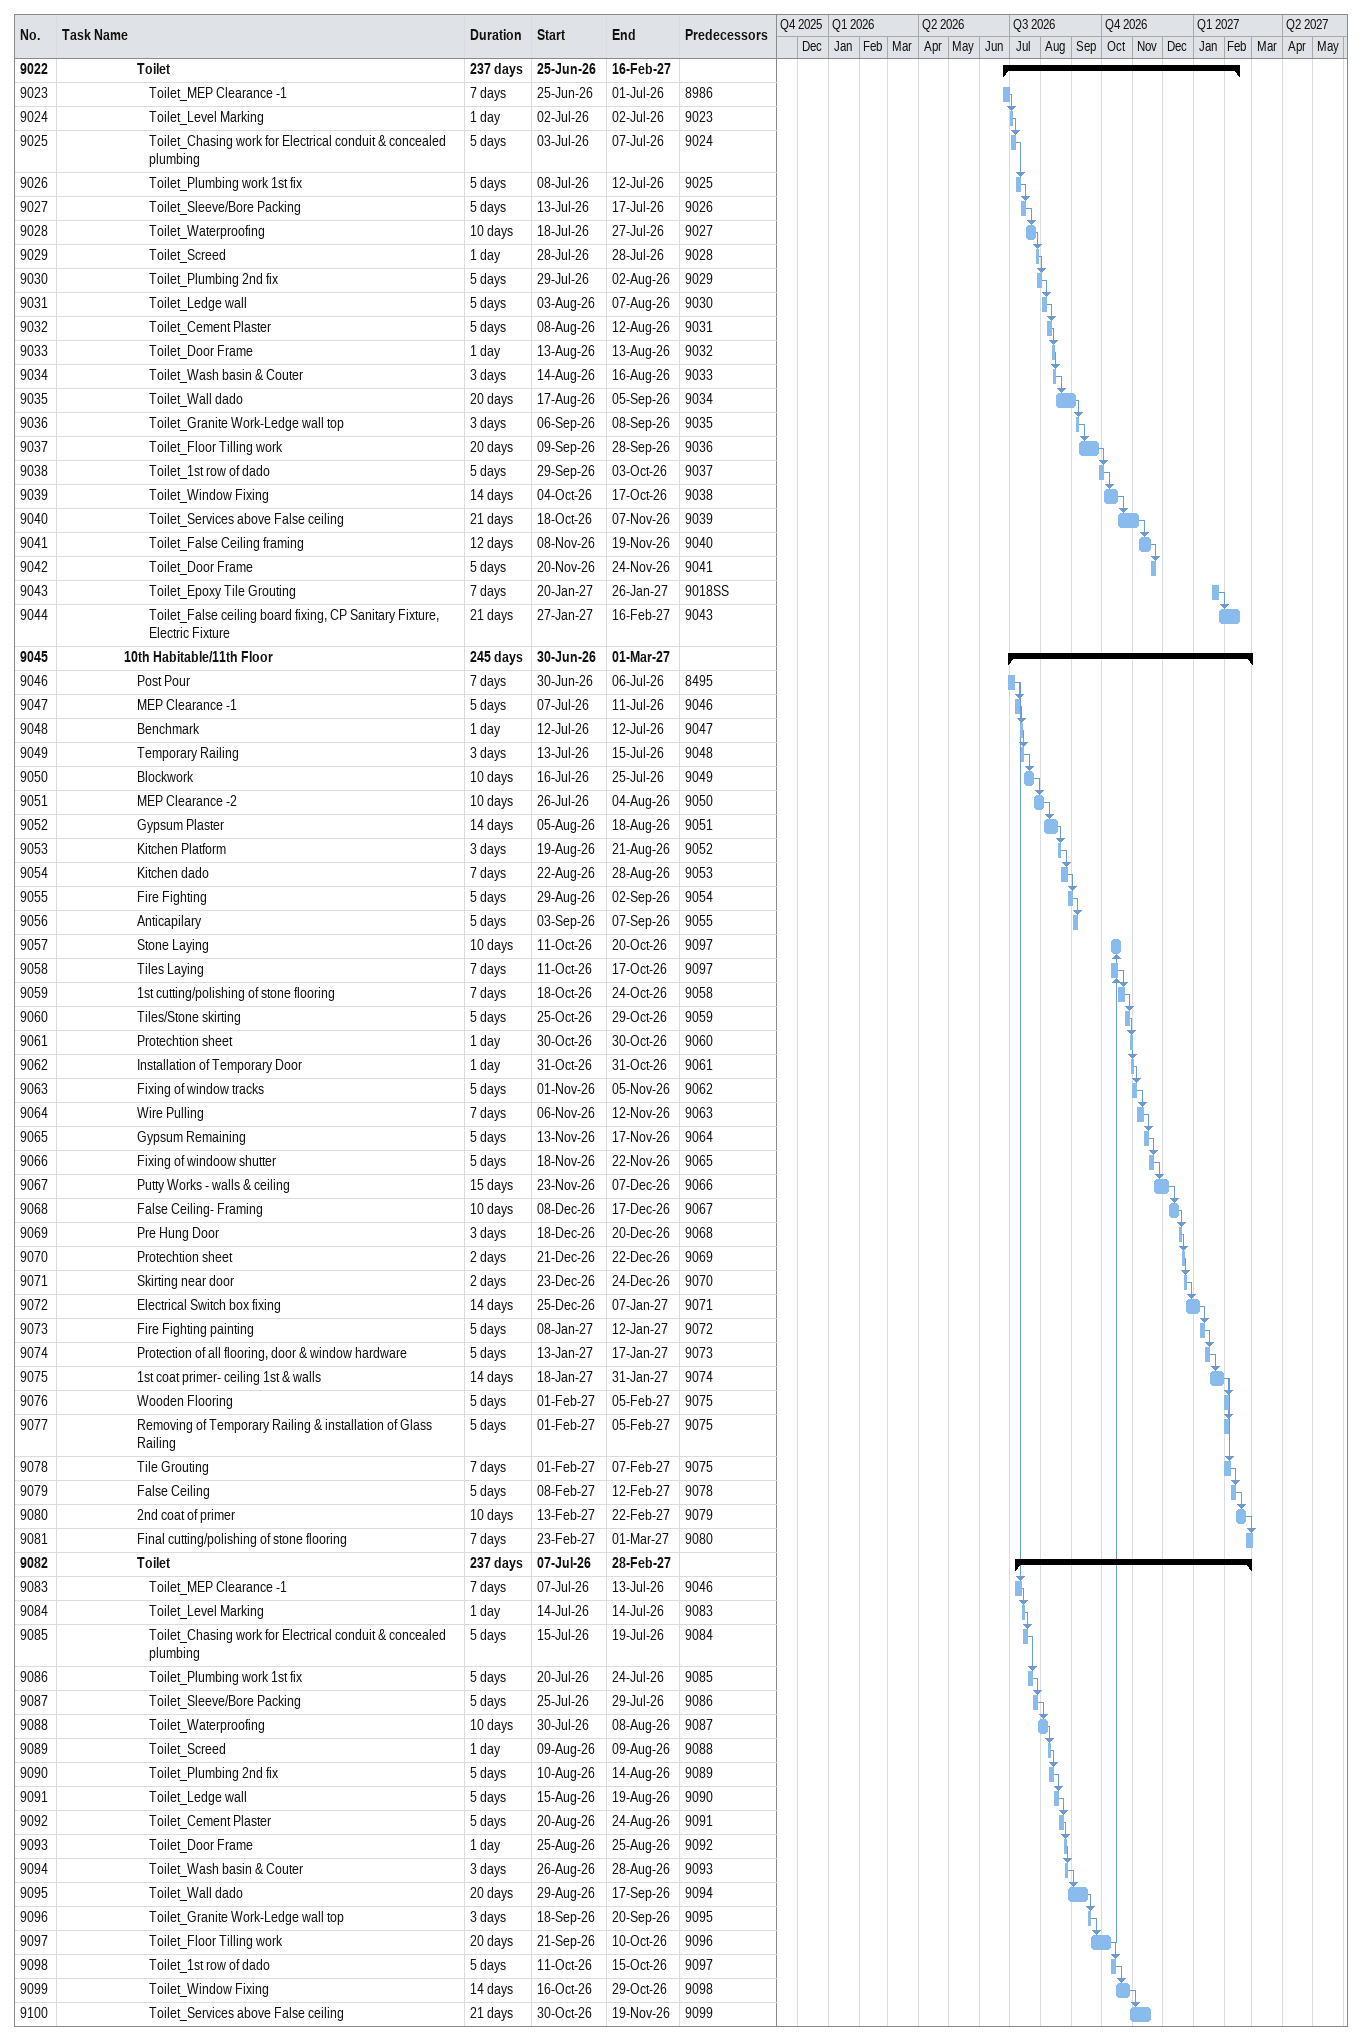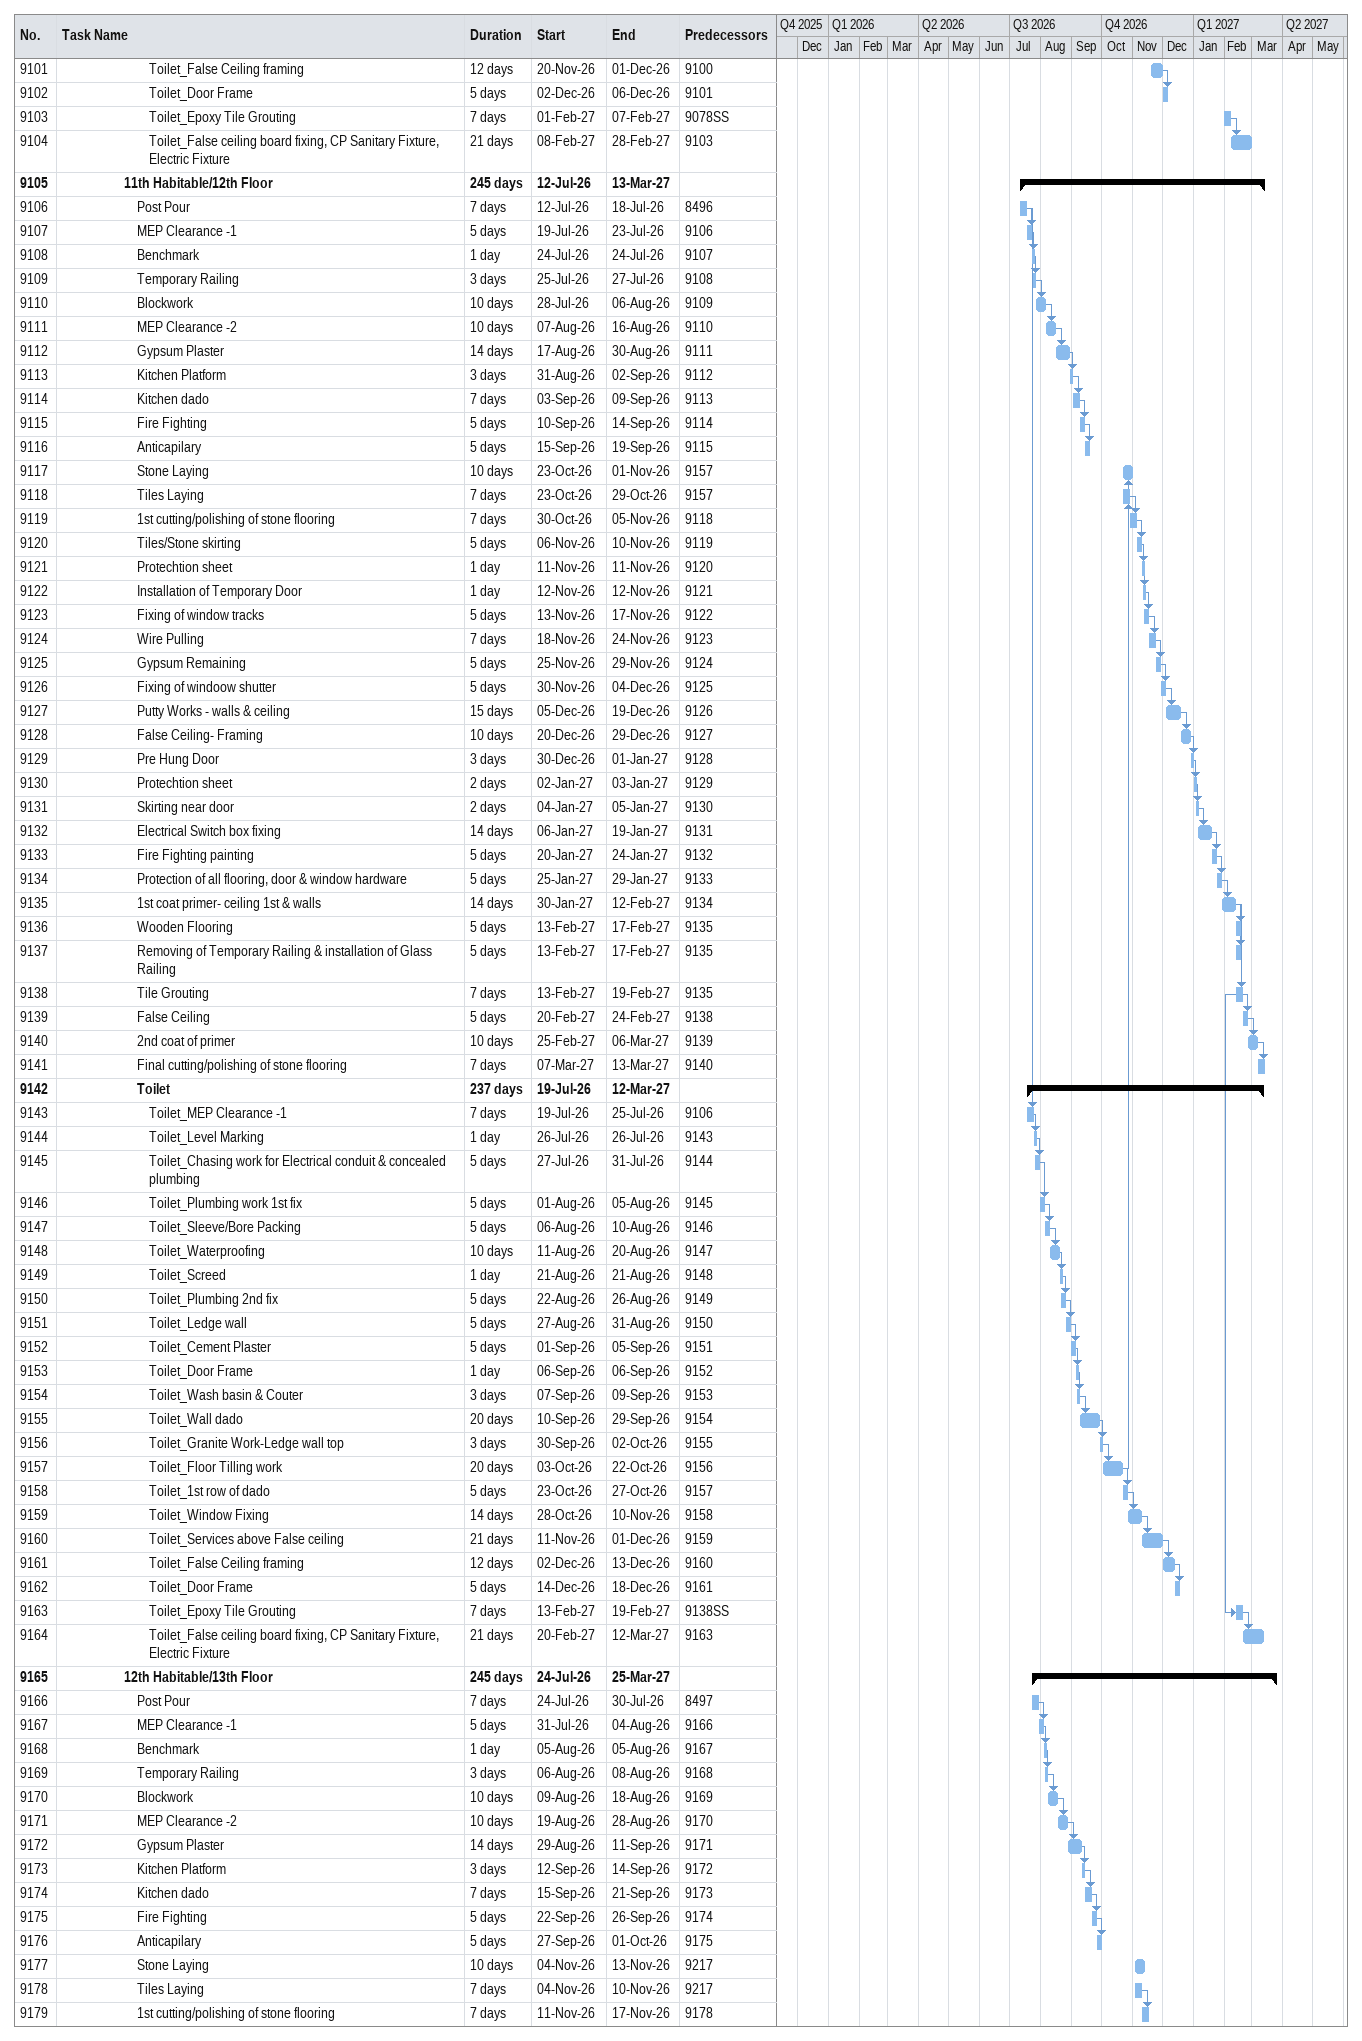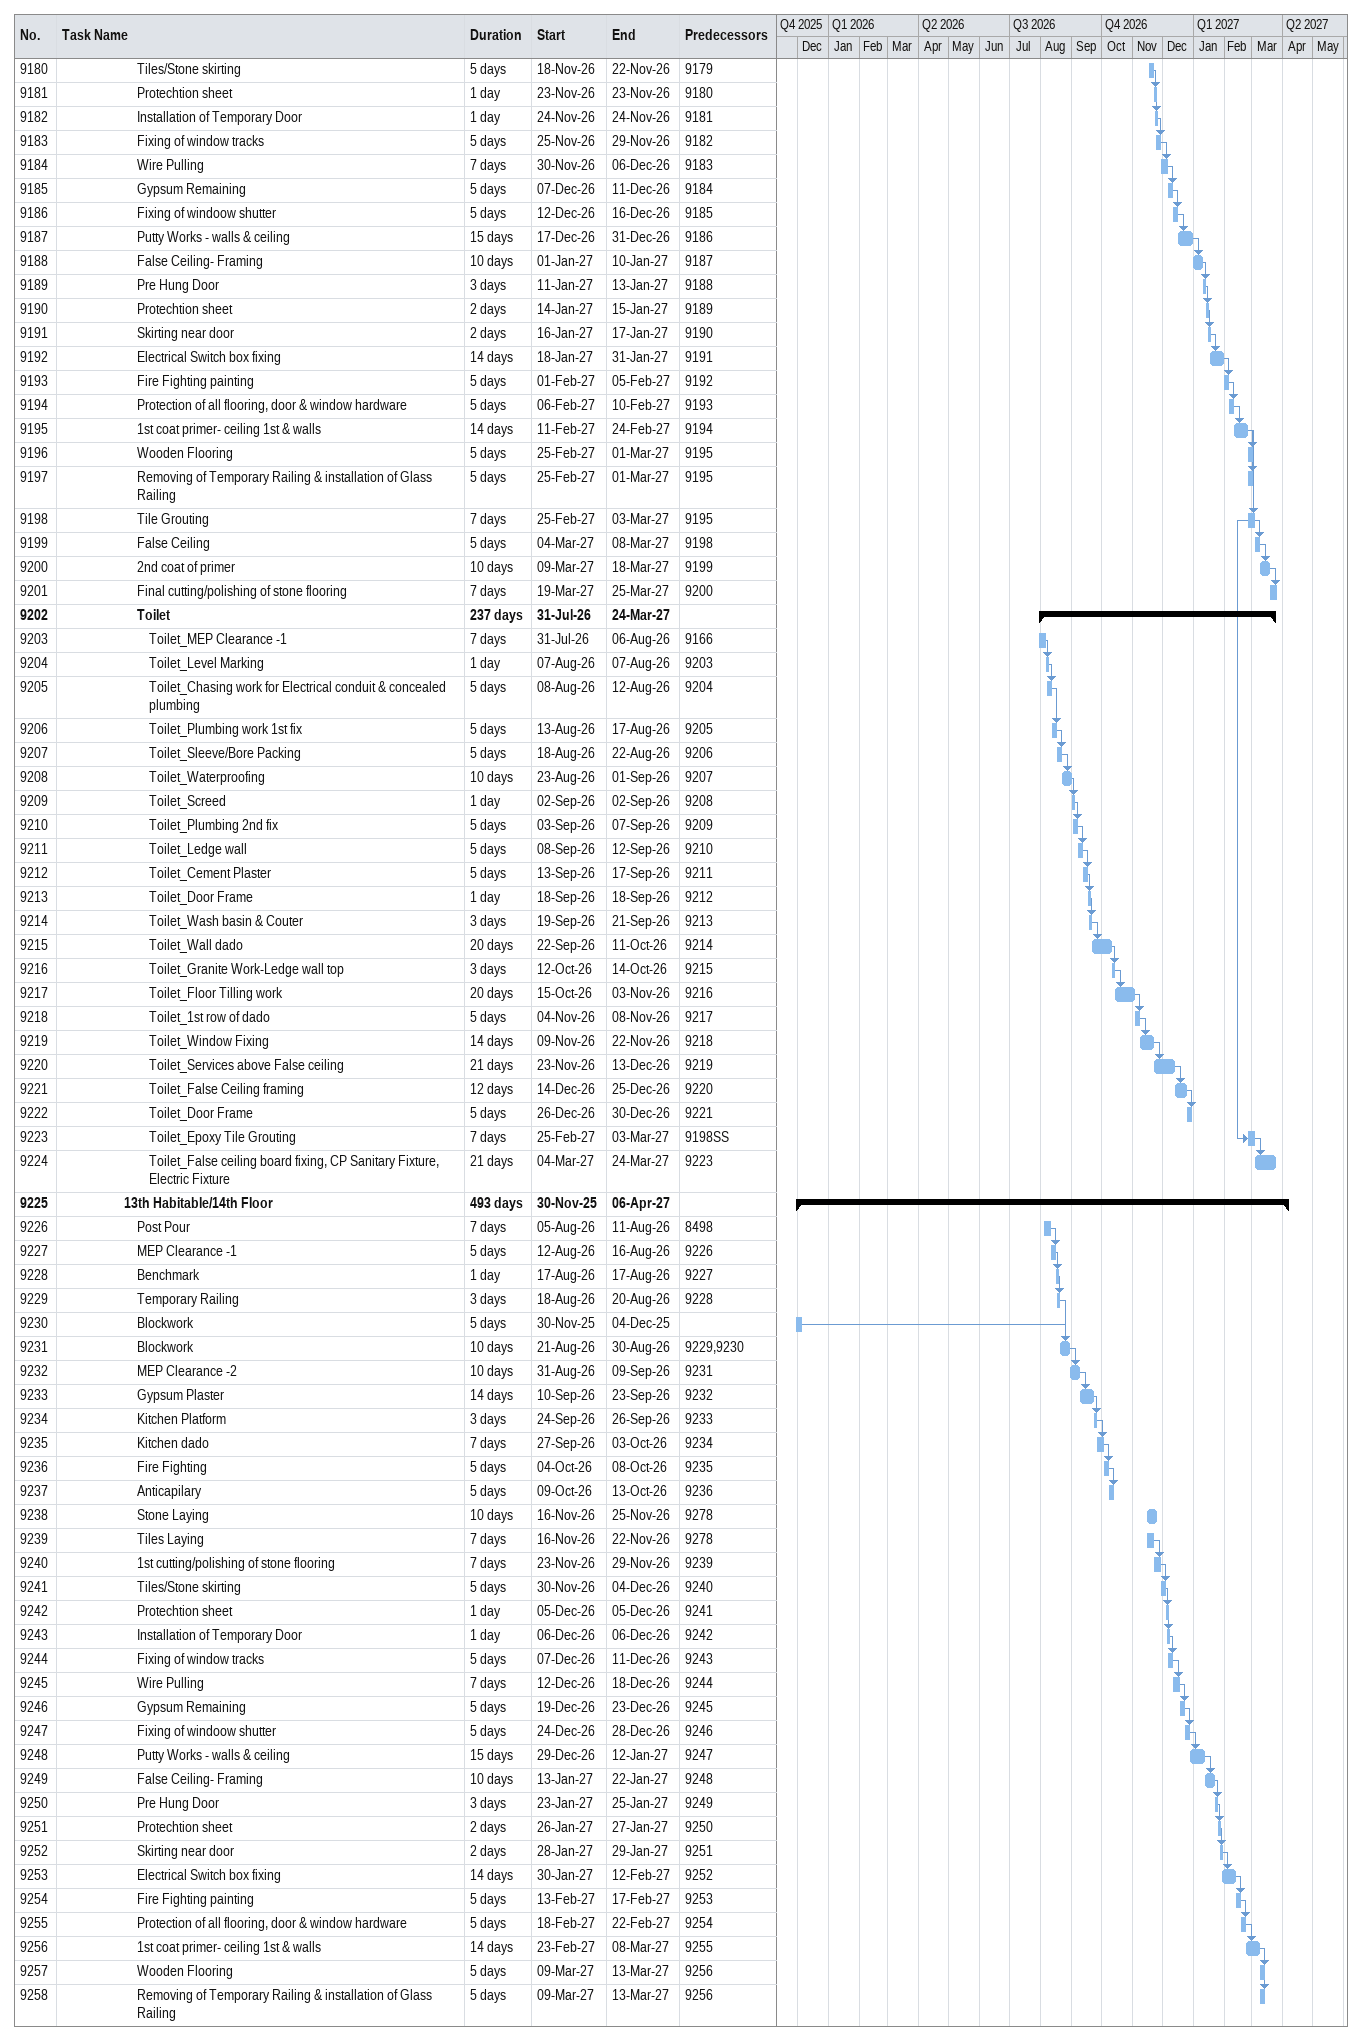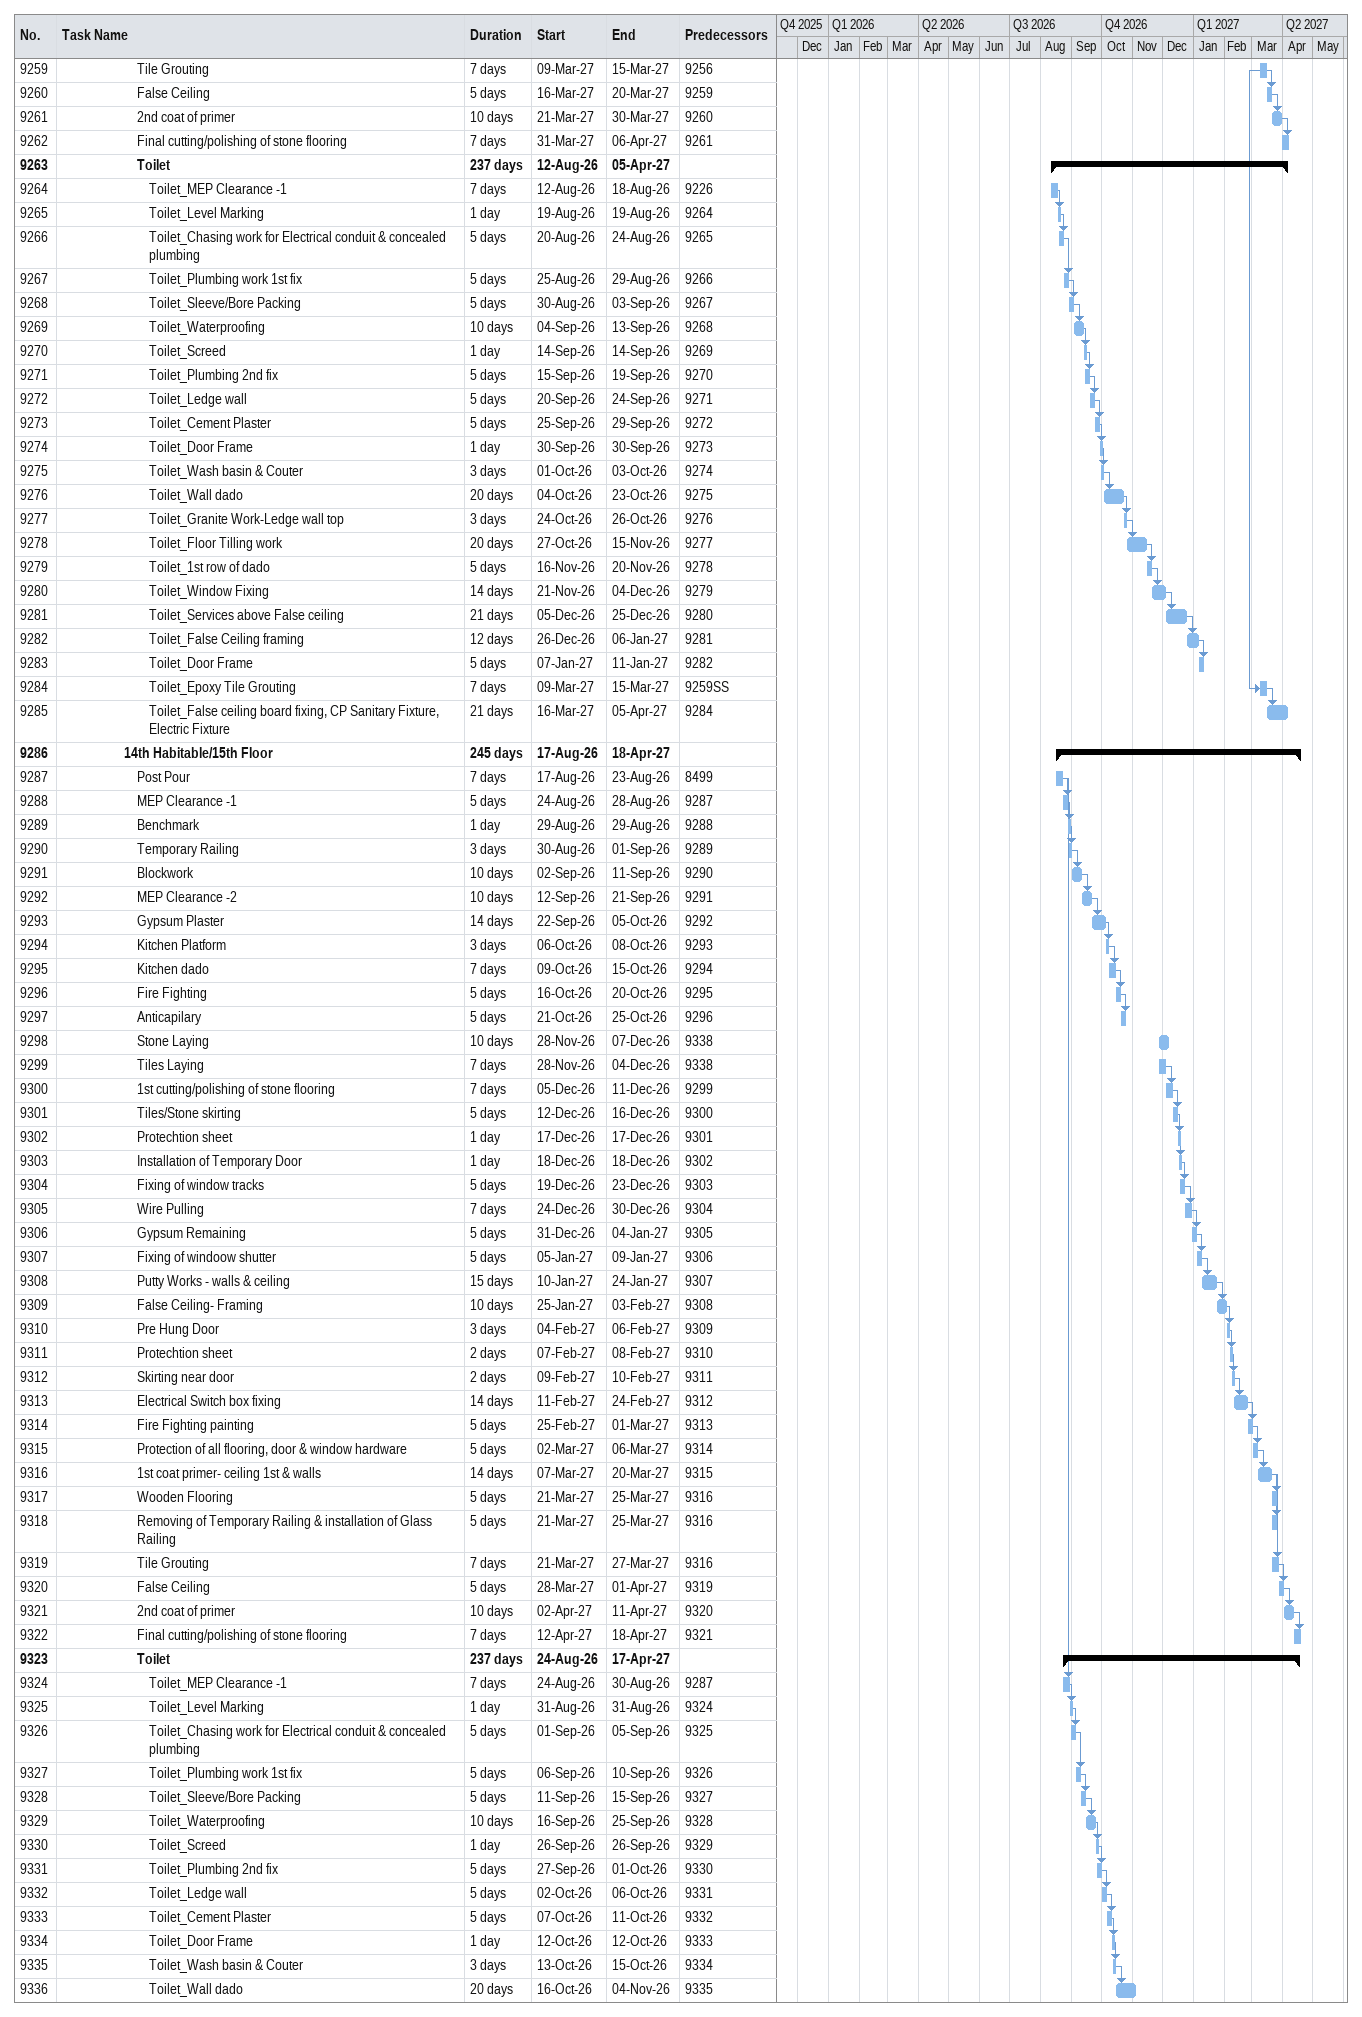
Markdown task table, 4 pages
| ID | Level | Task | Duration | Start | Finish | Predecessors |
|---|---|---|---|---|---|---|
| 9022 | 7 | **Toilet** | 237d | 2026-06-25 | 2027-02-16 |  |
| 9023 | 8 | Toilet_MEP Clearance -1 | 7d | 2026-06-25 | 2026-07-01 | 8986 |
| 9024 | 8 | Toilet_Level Marking | 1d | 2026-07-02 | 2026-07-02 | 9023 |
| 9025 | 8 | Toilet_Chasing work for Electrical conduit & concealed plumbing | 5d | 2026-07-03 | 2026-07-07 | 9024 |
| 9026 | 8 | Toilet_Plumbing work 1st fix | 5d | 2026-07-08 | 2026-07-12 | 9025 |
| 9027 | 8 | Toilet_Sleeve/Bore Packing | 5d | 2026-07-13 | 2026-07-17 | 9026 |
| 9028 | 8 | Toilet_Waterproofing | 10d | 2026-07-18 | 2026-07-27 | 9027 |
| 9029 | 8 | Toilet_Screed | 1d | 2026-07-28 | 2026-07-28 | 9028 |
| 9030 | 8 | Toilet_Plumbing 2nd fix | 5d | 2026-07-29 | 2026-08-02 | 9029 |
| 9031 | 8 | Toilet_Ledge wall | 5d | 2026-08-03 | 2026-08-07 | 9030 |
| 9032 | 8 | Toilet_Cement Plaster | 5d | 2026-08-08 | 2026-08-12 | 9031 |
| 9033 | 8 | Toilet_Door Frame | 1d | 2026-08-13 | 2026-08-13 | 9032 |
| 9034 | 8 | Toilet_Wash basin & Couter | 3d | 2026-08-14 | 2026-08-16 | 9033 |
| 9035 | 8 | Toilet_Wall dado | 20d | 2026-08-17 | 2026-09-05 | 9034 |
| 9036 | 8 | Toilet_Granite Work-Ledge wall top | 3d | 2026-09-06 | 2026-09-08 | 9035 |
| 9037 | 8 | Toilet_Floor Tilling work | 20d | 2026-09-09 | 2026-09-28 | 9036 |
| 9038 | 8 | Toilet_1st row of dado | 5d | 2026-09-29 | 2026-10-03 | 9037 |
| 9039 | 8 | Toilet_Window Fixing | 14d | 2026-10-04 | 2026-10-17 | 9038 |
| 9040 | 8 | Toilet_Services above False ceiling | 21d | 2026-10-18 | 2026-11-07 | 9039 |
| 9041 | 8 | Toilet_False Ceiling framing | 12d | 2026-11-08 | 2026-11-19 | 9040 |
| 9042 | 8 | Toilet_Door Frame | 5d | 2026-11-20 | 2026-11-24 | 9041 |
| 9043 | 8 | Toilet_Epoxy Tile Grouting | 7d | 2027-01-20 | 2027-01-26 | 9018SS |
| 9044 | 8 | Toilet_False ceiling board fixing, CP Sanitary Fixture, Electric Fixture | 21d | 2027-01-27 | 2027-02-16 | 9043 |
| 9045 | 6 | **10th Habitable/11th Floor** | 245d | 2026-06-30 | 2027-03-01 |  |
| 9046 | 7 | Post Pour | 7d | 2026-06-30 | 2026-07-06 | 8495 |
| 9047 | 7 | MEP Clearance -1 | 5d | 2026-07-07 | 2026-07-11 | 9046 |
| 9048 | 7 | Benchmark | 1d | 2026-07-12 | 2026-07-12 | 9047 |
| 9049 | 7 | Temporary Railing | 3d | 2026-07-13 | 2026-07-15 | 9048 |
| 9050 | 7 | Blockwork | 10d | 2026-07-16 | 2026-07-25 | 9049 |
| 9051 | 7 | MEP Clearance -2 | 10d | 2026-07-26 | 2026-08-04 | 9050 |
| 9052 | 7 | Gypsum Plaster | 14d | 2026-08-05 | 2026-08-18 | 9051 |
| 9053 | 7 | Kitchen Platform | 3d | 2026-08-19 | 2026-08-21 | 9052 |
| 9054 | 7 | Kitchen dado | 7d | 2026-08-22 | 2026-08-28 | 9053 |
| 9055 | 7 | Fire Fighting | 5d | 2026-08-29 | 2026-09-02 | 9054 |
| 9056 | 7 | Anticapilary | 5d | 2026-09-03 | 2026-09-07 | 9055 |
| 9057 | 7 | Stone Laying | 10d | 2026-10-11 | 2026-10-20 | 9097 |
| 9058 | 7 | Tiles Laying | 7d | 2026-10-11 | 2026-10-17 | 9097 |
| 9059 | 7 | 1st cutting/polishing of stone flooring | 7d | 2026-10-18 | 2026-10-24 | 9058 |
| 9060 | 7 | Tiles/Stone skirting | 5d | 2026-10-25 | 2026-10-29 | 9059 |
| 9061 | 7 | Protechtion sheet | 1d | 2026-10-30 | 2026-10-30 | 9060 |
| 9062 | 7 | Installation of Temporary Door | 1d | 2026-10-31 | 2026-10-31 | 9061 |
| 9063 | 7 | Fixing of window tracks | 5d | 2026-11-01 | 2026-11-05 | 9062 |
| 9064 | 7 | Wire Pulling | 7d | 2026-11-06 | 2026-11-12 | 9063 |
| 9065 | 7 | Gypsum Remaining | 5d | 2026-11-13 | 2026-11-17 | 9064 |
| 9066 | 7 | Fixing of windoow shutter | 5d | 2026-11-18 | 2026-11-22 | 9065 |
| 9067 | 7 | Putty Works - walls & ceiling | 15d | 2026-11-23 | 2026-12-07 | 9066 |
| 9068 | 7 | False Ceiling- Framing | 10d | 2026-12-08 | 2026-12-17 | 9067 |
| 9069 | 7 | Pre Hung Door | 3d | 2026-12-18 | 2026-12-20 | 9068 |
| 9070 | 7 | Protechtion sheet | 2d | 2026-12-21 | 2026-12-22 | 9069 |
| 9071 | 7 | Skirting near door | 2d | 2026-12-23 | 2026-12-24 | 9070 |
| 9072 | 7 | Electrical Switch box fixing | 14d | 2026-12-25 | 2027-01-07 | 9071 |
| 9073 | 7 | Fire Fighting painting | 5d | 2027-01-08 | 2027-01-12 | 9072 |
| 9074 | 7 | Protection of all flooring, door & window hardware | 5d | 2027-01-13 | 2027-01-17 | 9073 |
| 9075 | 7 | 1st coat primer- ceiling 1st & walls | 14d | 2027-01-18 | 2027-01-31 | 9074 |
| 9076 | 7 | Wooden Flooring | 5d | 2027-02-01 | 2027-02-05 | 9075 |
| 9077 | 7 | Removing of Temporary Railing & installation of Glass Railing | 5d | 2027-02-01 | 2027-02-05 | 9075 |
| 9078 | 7 | Tile Grouting | 7d | 2027-02-01 | 2027-02-07 | 9075 |
| 9079 | 7 | False Ceiling | 5d | 2027-02-08 | 2027-02-12 | 9078 |
| 9080 | 7 | 2nd coat of primer | 10d | 2027-02-13 | 2027-02-22 | 9079 |
| 9081 | 7 | Final cutting/polishing of stone flooring | 7d | 2027-02-23 | 2027-03-01 | 9080 |
| 9082 | 7 | **Toilet** | 237d | 2026-07-07 | 2027-02-28 |  |
| 9083 | 8 | Toilet_MEP Clearance -1 | 7d | 2026-07-07 | 2026-07-13 | 9046 |
| 9084 | 8 | Toilet_Level Marking | 1d | 2026-07-14 | 2026-07-14 | 9083 |
| 9085 | 8 | Toilet_Chasing work for Electrical conduit & concealed plumbing | 5d | 2026-07-15 | 2026-07-19 | 9084 |
| 9086 | 8 | Toilet_Plumbing work 1st fix | 5d | 2026-07-20 | 2026-07-24 | 9085 |
| 9087 | 8 | Toilet_Sleeve/Bore Packing | 5d | 2026-07-25 | 2026-07-29 | 9086 |
| 9088 | 8 | Toilet_Waterproofing | 10d | 2026-07-30 | 2026-08-08 | 9087 |
| 9089 | 8 | Toilet_Screed | 1d | 2026-08-09 | 2026-08-09 | 9088 |
| 9090 | 8 | Toilet_Plumbing 2nd fix | 5d | 2026-08-10 | 2026-08-14 | 9089 |
| 9091 | 8 | Toilet_Ledge wall | 5d | 2026-08-15 | 2026-08-19 | 9090 |
| 9092 | 8 | Toilet_Cement Plaster | 5d | 2026-08-20 | 2026-08-24 | 9091 |
| 9093 | 8 | Toilet_Door Frame | 1d | 2026-08-25 | 2026-08-25 | 9092 |
| 9094 | 8 | Toilet_Wash basin & Couter | 3d | 2026-08-26 | 2026-08-28 | 9093 |
| 9095 | 8 | Toilet_Wall dado | 20d | 2026-08-29 | 2026-09-17 | 9094 |
| 9096 | 8 | Toilet_Granite Work-Ledge wall top | 3d | 2026-09-18 | 2026-09-20 | 9095 |
| 9097 | 8 | Toilet_Floor Tilling work | 20d | 2026-09-21 | 2026-10-10 | 9096 |
| 9098 | 8 | Toilet_1st row of dado | 5d | 2026-10-11 | 2026-10-15 | 9097 |
| 9099 | 8 | Toilet_Window Fixing | 14d | 2026-10-16 | 2026-10-29 | 9098 |
| 9100 | 8 | Toilet_Services above False ceiling | 21d | 2026-10-30 | 2026-11-19 | 9099 |
| 9101 | 8 | Toilet_False Ceiling framing | 12d | 2026-11-20 | 2026-12-01 | 9100 |
| 9102 | 8 | Toilet_Door Frame | 5d | 2026-12-02 | 2026-12-06 | 9101 |
| 9103 | 8 | Toilet_Epoxy Tile Grouting | 7d | 2027-02-01 | 2027-02-07 | 9078SS |
| 9104 | 8 | Toilet_False ceiling board fixing, CP Sanitary Fixture, Electric Fixture | 21d | 2027-02-08 | 2027-02-28 | 9103 |
| 9105 | 6 | **11th Habitable/12th Floor** | 245d | 2026-07-12 | 2027-03-13 |  |
| 9106 | 7 | Post Pour | 7d | 2026-07-12 | 2026-07-18 | 8496 |
| 9107 | 7 | MEP Clearance -1 | 5d | 2026-07-19 | 2026-07-23 | 9106 |
| 9108 | 7 | Benchmark | 1d | 2026-07-24 | 2026-07-24 | 9107 |
| 9109 | 7 | Temporary Railing | 3d | 2026-07-25 | 2026-07-27 | 9108 |
| 9110 | 7 | Blockwork | 10d | 2026-07-28 | 2026-08-06 | 9109 |
| 9111 | 7 | MEP Clearance -2 | 10d | 2026-08-07 | 2026-08-16 | 9110 |
| 9112 | 7 | Gypsum Plaster | 14d | 2026-08-17 | 2026-08-30 | 9111 |
| 9113 | 7 | Kitchen Platform | 3d | 2026-08-31 | 2026-09-02 | 9112 |
| 9114 | 7 | Kitchen dado | 7d | 2026-09-03 | 2026-09-09 | 9113 |
| 9115 | 7 | Fire Fighting | 5d | 2026-09-10 | 2026-09-14 | 9114 |
| 9116 | 7 | Anticapilary | 5d | 2026-09-15 | 2026-09-19 | 9115 |
| 9117 | 7 | Stone Laying | 10d | 2026-10-23 | 2026-11-01 | 9157 |
| 9118 | 7 | Tiles Laying | 7d | 2026-10-23 | 2026-10-29 | 9157 |
| 9119 | 7 | 1st cutting/polishing of stone flooring | 7d | 2026-10-30 | 2026-11-05 | 9118 |
| 9120 | 7 | Tiles/Stone skirting | 5d | 2026-11-06 | 2026-11-10 | 9119 |
| 9121 | 7 | Protechtion sheet | 1d | 2026-11-11 | 2026-11-11 | 9120 |
| 9122 | 7 | Installation of Temporary Door | 1d | 2026-11-12 | 2026-11-12 | 9121 |
| 9123 | 7 | Fixing of window tracks | 5d | 2026-11-13 | 2026-11-17 | 9122 |
| 9124 | 7 | Wire Pulling | 7d | 2026-11-18 | 2026-11-24 | 9123 |
| 9125 | 7 | Gypsum Remaining | 5d | 2026-11-25 | 2026-11-29 | 9124 |
| 9126 | 7 | Fixing of windoow shutter | 5d | 2026-11-30 | 2026-12-04 | 9125 |
| 9127 | 7 | Putty Works - walls & ceiling | 15d | 2026-12-05 | 2026-12-19 | 9126 |
| 9128 | 7 | False Ceiling- Framing | 10d | 2026-12-20 | 2026-12-29 | 9127 |
| 9129 | 7 | Pre Hung Door | 3d | 2026-12-30 | 2027-01-01 | 9128 |
| 9130 | 7 | Protechtion sheet | 2d | 2027-01-02 | 2027-01-03 | 9129 |
| 9131 | 7 | Skirting near door | 2d | 2027-01-04 | 2027-01-05 | 9130 |
| 9132 | 7 | Electrical Switch box fixing | 14d | 2027-01-06 | 2027-01-19 | 9131 |
| 9133 | 7 | Fire Fighting painting | 5d | 2027-01-20 | 2027-01-24 | 9132 |
| 9134 | 7 | Protection of all flooring, door & window hardware | 5d | 2027-01-25 | 2027-01-29 | 9133 |
| 9135 | 7 | 1st coat primer- ceiling 1st & walls | 14d | 2027-01-30 | 2027-02-12 | 9134 |
| 9136 | 7 | Wooden Flooring | 5d | 2027-02-13 | 2027-02-17 | 9135 |
| 9137 | 7 | Removing of Temporary Railing & installation of Glass Railing | 5d | 2027-02-13 | 2027-02-17 | 9135 |
| 9138 | 7 | Tile Grouting | 7d | 2027-02-13 | 2027-02-19 | 9135 |
| 9139 | 7 | False Ceiling | 5d | 2027-02-20 | 2027-02-24 | 9138 |
| 9140 | 7 | 2nd coat of primer | 10d | 2027-02-25 | 2027-03-06 | 9139 |
| 9141 | 7 | Final cutting/polishing of stone flooring | 7d | 2027-03-07 | 2027-03-13 | 9140 |
| 9142 | 7 | **Toilet** | 237d | 2026-07-19 | 2027-03-12 |  |
| 9143 | 8 | Toilet_MEP Clearance -1 | 7d | 2026-07-19 | 2026-07-25 | 9106 |
| 9144 | 8 | Toilet_Level Marking | 1d | 2026-07-26 | 2026-07-26 | 9143 |
| 9145 | 8 | Toilet_Chasing work for Electrical conduit & concealed plumbing | 5d | 2026-07-27 | 2026-07-31 | 9144 |
| 9146 | 8 | Toilet_Plumbing work 1st fix | 5d | 2026-08-01 | 2026-08-05 | 9145 |
| 9147 | 8 | Toilet_Sleeve/Bore Packing | 5d | 2026-08-06 | 2026-08-10 | 9146 |
| 9148 | 8 | Toilet_Waterproofing | 10d | 2026-08-11 | 2026-08-20 | 9147 |
| 9149 | 8 | Toilet_Screed | 1d | 2026-08-21 | 2026-08-21 | 9148 |
| 9150 | 8 | Toilet_Plumbing 2nd fix | 5d | 2026-08-22 | 2026-08-26 | 9149 |
| 9151 | 8 | Toilet_Ledge wall | 5d | 2026-08-27 | 2026-08-31 | 9150 |
| 9152 | 8 | Toilet_Cement Plaster | 5d | 2026-09-01 | 2026-09-05 | 9151 |
| 9153 | 8 | Toilet_Door Frame | 1d | 2026-09-06 | 2026-09-06 | 9152 |
| 9154 | 8 | Toilet_Wash basin & Couter | 3d | 2026-09-07 | 2026-09-09 | 9153 |
| 9155 | 8 | Toilet_Wall dado | 20d | 2026-09-10 | 2026-09-29 | 9154 |
| 9156 | 8 | Toilet_Granite Work-Ledge wall top | 3d | 2026-09-30 | 2026-10-02 | 9155 |
| 9157 | 8 | Toilet_Floor Tilling work | 20d | 2026-10-03 | 2026-10-22 | 9156 |
| 9158 | 8 | Toilet_1st row of dado | 5d | 2026-10-23 | 2026-10-27 | 9157 |
| 9159 | 8 | Toilet_Window Fixing | 14d | 2026-10-28 | 2026-11-10 | 9158 |
| 9160 | 8 | Toilet_Services above False ceiling | 21d | 2026-11-11 | 2026-12-01 | 9159 |
| 9161 | 8 | Toilet_False Ceiling framing | 12d | 2026-12-02 | 2026-12-13 | 9160 |
| 9162 | 8 | Toilet_Door Frame | 5d | 2026-12-14 | 2026-12-18 | 9161 |
| 9163 | 8 | Toilet_Epoxy Tile Grouting | 7d | 2027-02-13 | 2027-02-19 | 9138SS |
| 9164 | 8 | Toilet_False ceiling board fixing, CP Sanitary Fixture, Electric Fixture | 21d | 2027-02-20 | 2027-03-12 | 9163 |
| 9165 | 6 | **12th Habitable/13th Floor** | 245d | 2026-07-24 | 2027-03-25 |  |
| 9166 | 7 | Post Pour | 7d | 2026-07-24 | 2026-07-30 | 8497 |
| 9167 | 7 | MEP Clearance -1 | 5d | 2026-07-31 | 2026-08-04 | 9166 |
| 9168 | 7 | Benchmark | 1d | 2026-08-05 | 2026-08-05 | 9167 |
| 9169 | 7 | Temporary Railing | 3d | 2026-08-06 | 2026-08-08 | 9168 |
| 9170 | 7 | Blockwork | 10d | 2026-08-09 | 2026-08-18 | 9169 |
| 9171 | 7 | MEP Clearance -2 | 10d | 2026-08-19 | 2026-08-28 | 9170 |
| 9172 | 7 | Gypsum Plaster | 14d | 2026-08-29 | 2026-09-11 | 9171 |
| 9173 | 7 | Kitchen Platform | 3d | 2026-09-12 | 2026-09-14 | 9172 |
| 9174 | 7 | Kitchen dado | 7d | 2026-09-15 | 2026-09-21 | 9173 |
| 9175 | 7 | Fire Fighting | 5d | 2026-09-22 | 2026-09-26 | 9174 |
| 9176 | 7 | Anticapilary | 5d | 2026-09-27 | 2026-10-01 | 9175 |
| 9177 | 7 | Stone Laying | 10d | 2026-11-04 | 2026-11-13 | 9217 |
| 9178 | 7 | Tiles Laying | 7d | 2026-11-04 | 2026-11-10 | 9217 |
| 9179 | 7 | 1st cutting/polishing of stone flooring | 7d | 2026-11-11 | 2026-11-17 | 9178 |
| 9180 | 7 | Tiles/Stone skirting | 5d | 2026-11-18 | 2026-11-22 | 9179 |
| 9181 | 7 | Protechtion sheet | 1d | 2026-11-23 | 2026-11-23 | 9180 |
| 9182 | 7 | Installation of Temporary Door | 1d | 2026-11-24 | 2026-11-24 | 9181 |
| 9183 | 7 | Fixing of window tracks | 5d | 2026-11-25 | 2026-11-29 | 9182 |
| 9184 | 7 | Wire Pulling | 7d | 2026-11-30 | 2026-12-06 | 9183 |
| 9185 | 7 | Gypsum Remaining | 5d | 2026-12-07 | 2026-12-11 | 9184 |
| 9186 | 7 | Fixing of windoow shutter | 5d | 2026-12-12 | 2026-12-16 | 9185 |
| 9187 | 7 | Putty Works - walls & ceiling | 15d | 2026-12-17 | 2026-12-31 | 9186 |
| 9188 | 7 | False Ceiling- Framing | 10d | 2027-01-01 | 2027-01-10 | 9187 |
| 9189 | 7 | Pre Hung Door | 3d | 2027-01-11 | 2027-01-13 | 9188 |
| 9190 | 7 | Protechtion sheet | 2d | 2027-01-14 | 2027-01-15 | 9189 |
| 9191 | 7 | Skirting near door | 2d | 2027-01-16 | 2027-01-17 | 9190 |
| 9192 | 7 | Electrical Switch box fixing | 14d | 2027-01-18 | 2027-01-31 | 9191 |
| 9193 | 7 | Fire Fighting painting | 5d | 2027-02-01 | 2027-02-05 | 9192 |
| 9194 | 7 | Protection of all flooring, door & window hardware | 5d | 2027-02-06 | 2027-02-10 | 9193 |
| 9195 | 7 | 1st coat primer- ceiling 1st & walls | 14d | 2027-02-11 | 2027-02-24 | 9194 |
| 9196 | 7 | Wooden Flooring | 5d | 2027-02-25 | 2027-03-01 | 9195 |
| 9197 | 7 | Removing of Temporary Railing & installation of Glass Railing | 5d | 2027-02-25 | 2027-03-01 | 9195 |
| 9198 | 7 | Tile Grouting | 7d | 2027-02-25 | 2027-03-03 | 9195 |
| 9199 | 7 | False Ceiling | 5d | 2027-03-04 | 2027-03-08 | 9198 |
| 9200 | 7 | 2nd coat of primer | 10d | 2027-03-09 | 2027-03-18 | 9199 |
| 9201 | 7 | Final cutting/polishing of stone flooring | 7d | 2027-03-19 | 2027-03-25 | 9200 |
| 9202 | 7 | **Toilet** | 237d | 2026-07-31 | 2027-03-24 |  |
| 9203 | 8 | Toilet_MEP Clearance -1 | 7d | 2026-07-31 | 2026-08-06 | 9166 |
| 9204 | 8 | Toilet_Level Marking | 1d | 2026-08-07 | 2026-08-07 | 9203 |
| 9205 | 8 | Toilet_Chasing work for Electrical conduit & concealed plumbing | 5d | 2026-08-08 | 2026-08-12 | 9204 |
| 9206 | 8 | Toilet_Plumbing work 1st fix | 5d | 2026-08-13 | 2026-08-17 | 9205 |
| 9207 | 8 | Toilet_Sleeve/Bore Packing | 5d | 2026-08-18 | 2026-08-22 | 9206 |
| 9208 | 8 | Toilet_Waterproofing | 10d | 2026-08-23 | 2026-09-01 | 9207 |
| 9209 | 8 | Toilet_Screed | 1d | 2026-09-02 | 2026-09-02 | 9208 |
| 9210 | 8 | Toilet_Plumbing 2nd fix | 5d | 2026-09-03 | 2026-09-07 | 9209 |
| 9211 | 8 | Toilet_Ledge wall | 5d | 2026-09-08 | 2026-09-12 | 9210 |
| 9212 | 8 | Toilet_Cement Plaster | 5d | 2026-09-13 | 2026-09-17 | 9211 |
| 9213 | 8 | Toilet_Door Frame | 1d | 2026-09-18 | 2026-09-18 | 9212 |
| 9214 | 8 | Toilet_Wash basin & Couter | 3d | 2026-09-19 | 2026-09-21 | 9213 |
| 9215 | 8 | Toilet_Wall dado | 20d | 2026-09-22 | 2026-10-11 | 9214 |
| 9216 | 8 | Toilet_Granite Work-Ledge wall top | 3d | 2026-10-12 | 2026-10-14 | 9215 |
| 9217 | 8 | Toilet_Floor Tilling work | 20d | 2026-10-15 | 2026-11-03 | 9216 |
| 9218 | 8 | Toilet_1st row of dado | 5d | 2026-11-04 | 2026-11-08 | 9217 |
| 9219 | 8 | Toilet_Window Fixing | 14d | 2026-11-09 | 2026-11-22 | 9218 |
| 9220 | 8 | Toilet_Services above False ceiling | 21d | 2026-11-23 | 2026-12-13 | 9219 |
| 9221 | 8 | Toilet_False Ceiling framing | 12d | 2026-12-14 | 2026-12-25 | 9220 |
| 9222 | 8 | Toilet_Door Frame | 5d | 2026-12-26 | 2026-12-30 | 9221 |
| 9223 | 8 | Toilet_Epoxy Tile Grouting | 7d | 2027-02-25 | 2027-03-03 | 9198SS |
| 9224 | 8 | Toilet_False ceiling board fixing, CP Sanitary Fixture, Electric Fixture | 21d | 2027-03-04 | 2027-03-24 | 9223 |
| 9225 | 6 | **13th Habitable/14th Floor** | 493d | 2025-11-30 | 2027-04-06 |  |
| 9226 | 7 | Post Pour | 7d | 2026-08-05 | 2026-08-11 | 8498 |
| 9227 | 7 | MEP Clearance -1 | 5d | 2026-08-12 | 2026-08-16 | 9226 |
| 9228 | 7 | Benchmark | 1d | 2026-08-17 | 2026-08-17 | 9227 |
| 9229 | 7 | Temporary Railing | 3d | 2026-08-18 | 2026-08-20 | 9228 |
| 9230 | 7 | Blockwork | 5d | 2025-11-30 | 2025-12-04 |  |
| 9231 | 7 | Blockwork | 10d | 2026-08-21 | 2026-08-30 | 9229, 9230 |
| 9232 | 7 | MEP Clearance -2 | 10d | 2026-08-31 | 2026-09-09 | 9231 |
| 9233 | 7 | Gypsum Plaster | 14d | 2026-09-10 | 2026-09-23 | 9232 |
| 9234 | 7 | Kitchen Platform | 3d | 2026-09-24 | 2026-09-26 | 9233 |
| 9235 | 7 | Kitchen dado | 7d | 2026-09-27 | 2026-10-03 | 9234 |
| 9236 | 7 | Fire Fighting | 5d | 2026-10-04 | 2026-10-08 | 9235 |
| 9237 | 7 | Anticapilary | 5d | 2026-10-09 | 2026-10-13 | 9236 |
| 9238 | 7 | Stone Laying | 10d | 2026-11-16 | 2026-11-25 | 9278 |
| 9239 | 7 | Tiles Laying | 7d | 2026-11-16 | 2026-11-22 | 9278 |
| 9240 | 7 | 1st cutting/polishing of stone flooring | 7d | 2026-11-23 | 2026-11-29 | 9239 |
| 9241 | 7 | Tiles/Stone skirting | 5d | 2026-11-30 | 2026-12-04 | 9240 |
| 9242 | 7 | Protechtion sheet | 1d | 2026-12-05 | 2026-12-05 | 9241 |
| 9243 | 7 | Installation of Temporary Door | 1d | 2026-12-06 | 2026-12-06 | 9242 |
| 9244 | 7 | Fixing of window tracks | 5d | 2026-12-07 | 2026-12-11 | 9243 |
| 9245 | 7 | Wire Pulling | 7d | 2026-12-12 | 2026-12-18 | 9244 |
| 9246 | 7 | Gypsum Remaining | 5d | 2026-12-19 | 2026-12-23 | 9245 |
| 9247 | 7 | Fixing of windoow shutter | 5d | 2026-12-24 | 2026-12-28 | 9246 |
| 9248 | 7 | Putty Works - walls & ceiling | 15d | 2026-12-29 | 2027-01-12 | 9247 |
| 9249 | 7 | False Ceiling- Framing | 10d | 2027-01-13 | 2027-01-22 | 9248 |
| 9250 | 7 | Pre Hung Door | 3d | 2027-01-23 | 2027-01-25 | 9249 |
| 9251 | 7 | Protechtion sheet | 2d | 2027-01-26 | 2027-01-27 | 9250 |
| 9252 | 7 | Skirting near door | 2d | 2027-01-28 | 2027-01-29 | 9251 |
| 9253 | 7 | Electrical Switch box fixing | 14d | 2027-01-30 | 2027-02-12 | 9252 |
| 9254 | 7 | Fire Fighting painting | 5d | 2027-02-13 | 2027-02-17 | 9253 |
| 9255 | 7 | Protection of all flooring, door & window hardware | 5d | 2027-02-18 | 2027-02-22 | 9254 |
| 9256 | 7 | 1st coat primer- ceiling 1st & walls | 14d | 2027-02-23 | 2027-03-08 | 9255 |
| 9257 | 7 | Wooden Flooring | 5d | 2027-03-09 | 2027-03-13 | 9256 |
| 9258 | 7 | Removing of Temporary Railing & installation of Glass Railing | 5d | 2027-03-09 | 2027-03-13 | 9256 |
| 9259 | 7 | Tile Grouting | 7d | 2027-03-09 | 2027-03-15 | 9256 |
| 9260 | 7 | False Ceiling | 5d | 2027-03-16 | 2027-03-20 | 9259 |
| 9261 | 7 | 2nd coat of primer | 10d | 2027-03-21 | 2027-03-30 | 9260 |
| 9262 | 7 | Final cutting/polishing of stone flooring | 7d | 2027-03-31 | 2027-04-06 | 9261 |
| 9263 | 7 | **Toilet** | 237d | 2026-08-12 | 2027-04-05 |  |
| 9264 | 8 | Toilet_MEP Clearance -1 | 7d | 2026-08-12 | 2026-08-18 | 9226 |
| 9265 | 8 | Toilet_Level Marking | 1d | 2026-08-19 | 2026-08-19 | 9264 |
| 9266 | 8 | Toilet_Chasing work for Electrical conduit & concealed plumbing | 5d | 2026-08-20 | 2026-08-24 | 9265 |
| 9267 | 8 | Toilet_Plumbing work 1st fix | 5d | 2026-08-25 | 2026-08-29 | 9266 |
| 9268 | 8 | Toilet_Sleeve/Bore Packing | 5d | 2026-08-30 | 2026-09-03 | 9267 |
| 9269 | 8 | Toilet_Waterproofing | 10d | 2026-09-04 | 2026-09-13 | 9268 |
| 9270 | 8 | Toilet_Screed | 1d | 2026-09-14 | 2026-09-14 | 9269 |
| 9271 | 8 | Toilet_Plumbing 2nd fix | 5d | 2026-09-15 | 2026-09-19 | 9270 |
| 9272 | 8 | Toilet_Ledge wall | 5d | 2026-09-20 | 2026-09-24 | 9271 |
| 9273 | 8 | Toilet_Cement Plaster | 5d | 2026-09-25 | 2026-09-29 | 9272 |
| 9274 | 8 | Toilet_Door Frame | 1d | 2026-09-30 | 2026-09-30 | 9273 |
| 9275 | 8 | Toilet_Wash basin & Couter | 3d | 2026-10-01 | 2026-10-03 | 9274 |
| 9276 | 8 | Toilet_Wall dado | 20d | 2026-10-04 | 2026-10-23 | 9275 |
| 9277 | 8 | Toilet_Granite Work-Ledge wall top | 3d | 2026-10-24 | 2026-10-26 | 9276 |
| 9278 | 8 | Toilet_Floor Tilling work | 20d | 2026-10-27 | 2026-11-15 | 9277 |
| 9279 | 8 | Toilet_1st row of dado | 5d | 2026-11-16 | 2026-11-20 | 9278 |
| 9280 | 8 | Toilet_Window Fixing | 14d | 2026-11-21 | 2026-12-04 | 9279 |
| 9281 | 8 | Toilet_Services above False ceiling | 21d | 2026-12-05 | 2026-12-25 | 9280 |
| 9282 | 8 | Toilet_False Ceiling framing | 12d | 2026-12-26 | 2027-01-06 | 9281 |
| 9283 | 8 | Toilet_Door Frame | 5d | 2027-01-07 | 2027-01-11 | 9282 |
| 9284 | 8 | Toilet_Epoxy Tile Grouting | 7d | 2027-03-09 | 2027-03-15 | 9259SS |
| 9285 | 8 | Toilet_False ceiling board fixing, CP Sanitary Fixture, Electric Fixture | 21d | 2027-03-16 | 2027-04-05 | 9284 |
| 9286 | 6 | **14th Habitable/15th Floor** | 245d | 2026-08-17 | 2027-04-18 |  |
| 9287 | 7 | Post Pour | 7d | 2026-08-17 | 2026-08-23 | 8499 |
| 9288 | 7 | MEP Clearance -1 | 5d | 2026-08-24 | 2026-08-28 | 9287 |
| 9289 | 7 | Benchmark | 1d | 2026-08-29 | 2026-08-29 | 9288 |
| 9290 | 7 | Temporary Railing | 3d | 2026-08-30 | 2026-09-01 | 9289 |
| 9291 | 7 | Blockwork | 10d | 2026-09-02 | 2026-09-11 | 9290 |
| 9292 | 7 | MEP Clearance -2 | 10d | 2026-09-12 | 2026-09-21 | 9291 |
| 9293 | 7 | Gypsum Plaster | 14d | 2026-09-22 | 2026-10-05 | 9292 |
| 9294 | 7 | Kitchen Platform | 3d | 2026-10-06 | 2026-10-08 | 9293 |
| 9295 | 7 | Kitchen dado | 7d | 2026-10-09 | 2026-10-15 | 9294 |
| 9296 | 7 | Fire Fighting | 5d | 2026-10-16 | 2026-10-20 | 9295 |
| 9297 | 7 | Anticapilary | 5d | 2026-10-21 | 2026-10-25 | 9296 |
| 9298 | 7 | Stone Laying | 10d | 2026-11-28 | 2026-12-07 | 9338 |
| 9299 | 7 | Tiles Laying | 7d | 2026-11-28 | 2026-12-04 | 9338 |
| 9300 | 7 | 1st cutting/polishing of stone flooring | 7d | 2026-12-05 | 2026-12-11 | 9299 |
| 9301 | 7 | Tiles/Stone skirting | 5d | 2026-12-12 | 2026-12-16 | 9300 |
| 9302 | 7 | Protechtion sheet | 1d | 2026-12-17 | 2026-12-17 | 9301 |
| 9303 | 7 | Installation of Temporary Door | 1d | 2026-12-18 | 2026-12-18 | 9302 |
| 9304 | 7 | Fixing of window tracks | 5d | 2026-12-19 | 2026-12-23 | 9303 |
| 9305 | 7 | Wire Pulling | 7d | 2026-12-24 | 2026-12-30 | 9304 |
| 9306 | 7 | Gypsum Remaining | 5d | 2026-12-31 | 2027-01-04 | 9305 |
| 9307 | 7 | Fixing of windoow shutter | 5d | 2027-01-05 | 2027-01-09 | 9306 |
| 9308 | 7 | Putty Works - walls & ceiling | 15d | 2027-01-10 | 2027-01-24 | 9307 |
| 9309 | 7 | False Ceiling- Framing | 10d | 2027-01-25 | 2027-02-03 | 9308 |
| 9310 | 7 | Pre Hung Door | 3d | 2027-02-04 | 2027-02-06 | 9309 |
| 9311 | 7 | Protechtion sheet | 2d | 2027-02-07 | 2027-02-08 | 9310 |
| 9312 | 7 | Skirting near door | 2d | 2027-02-09 | 2027-02-10 | 9311 |
| 9313 | 7 | Electrical Switch box fixing | 14d | 2027-02-11 | 2027-02-24 | 9312 |
| 9314 | 7 | Fire Fighting painting | 5d | 2027-02-25 | 2027-03-01 | 9313 |
| 9315 | 7 | Protection of all flooring, door & window hardware | 5d | 2027-03-02 | 2027-03-06 | 9314 |
| 9316 | 7 | 1st coat primer- ceiling 1st & walls | 14d | 2027-03-07 | 2027-03-20 | 9315 |
| 9317 | 7 | Wooden Flooring | 5d | 2027-03-21 | 2027-03-25 | 9316 |
| 9318 | 7 | Removing of Temporary Railing & installation of Glass Railing | 5d | 2027-03-21 | 2027-03-25 | 9316 |
| 9319 | 7 | Tile Grouting | 7d | 2027-03-21 | 2027-03-27 | 9316 |
| 9320 | 7 | False Ceiling | 5d | 2027-03-28 | 2027-04-01 | 9319 |
| 9321 | 7 | 2nd coat of primer | 10d | 2027-04-02 | 2027-04-11 | 9320 |
| 9322 | 7 | Final cutting/polishing of stone flooring | 7d | 2027-04-12 | 2027-04-18 | 9321 |
| 9323 | 7 | **Toilet** | 237d | 2026-08-24 | 2027-04-17 |  |
| 9324 | 8 | Toilet_MEP Clearance -1 | 7d | 2026-08-24 | 2026-08-30 | 9287 |
| 9325 | 8 | Toilet_Level Marking | 1d | 2026-08-31 | 2026-08-31 | 9324 |
| 9326 | 8 | Toilet_Chasing work for Electrical conduit & concealed plumbing | 5d | 2026-09-01 | 2026-09-05 | 9325 |
| 9327 | 8 | Toilet_Plumbing work 1st fix | 5d | 2026-09-06 | 2026-09-10 | 9326 |
| 9328 | 8 | Toilet_Sleeve/Bore Packing | 5d | 2026-09-11 | 2026-09-15 | 9327 |
| 9329 | 8 | Toilet_Waterproofing | 10d | 2026-09-16 | 2026-09-25 | 9328 |
| 9330 | 8 | Toilet_Screed | 1d | 2026-09-26 | 2026-09-26 | 9329 |
| 9331 | 8 | Toilet_Plumbing 2nd fix | 5d | 2026-09-27 | 2026-10-01 | 9330 |
| 9332 | 8 | Toilet_Ledge wall | 5d | 2026-10-02 | 2026-10-06 | 9331 |
| 9333 | 8 | Toilet_Cement Plaster | 5d | 2026-10-07 | 2026-10-11 | 9332 |
| 9334 | 8 | Toilet_Door Frame | 1d | 2026-10-12 | 2026-10-12 | 9333 |
| 9335 | 8 | Toilet_Wash basin & Couter | 3d | 2026-10-13 | 2026-10-15 | 9334 |
| 9336 | 8 | Toilet_Wall dado | 20d | 2026-10-16 | 2026-11-04 | 9335 |
